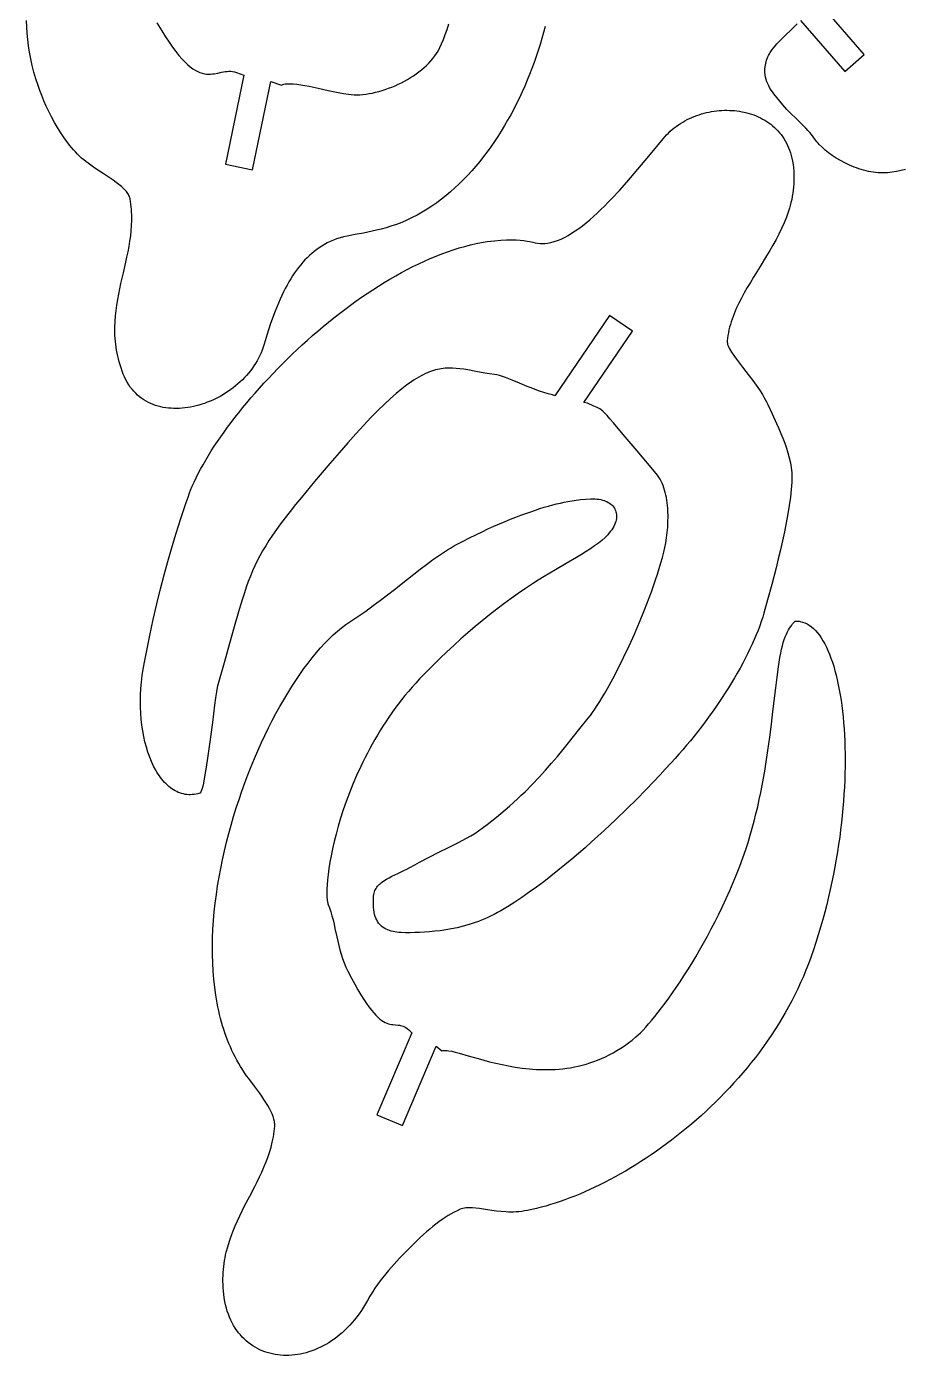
# Model space of a CAD drawing. Extents: x 0 to 377, y 0 to 143.
# Drawn here: x 7 to 58.2, y 0.4 to 78.1 of the extents above; entities that cross this region are included whole.
import ezdxf

# ---------------------------------------------------------------- set-up
doc = ezdxf.new("R2010")
doc.units = 0
doc.layers.get('0').update_dxf_attribs({"color": 1, "linetype": 'CONTINUOUS'})

msp = doc.modelspace()

# ---------------------------------------------------------------- linework, layer by layer
for points in [[(52.251, 78.474), (54.841, 75.489), (55.975, 76.474), (53.3, 79.556)], [(37.335, 78.123), (37.241, 77.771), (37.141, 77.419), (37.036, 77.068), (36.924, 76.716), (36.806, 76.366), (36.683, 76.017), (36.554, 75.668), (36.419, 75.322), (36.278, 74.977), (36.132, 74.635), (35.98, 74.295), (35.822, 73.958), (35.659, 73.624), (35.49, 73.293), (35.316, 72.966), (35.136, 72.642), (34.951, 72.323), (34.76, 72.009), (34.564, 71.699), (34.362, 71.394), (34.155, 71.094), (33.943, 70.801), (33.725, 70.513), (33.503, 70.231), (33.275, 69.956), (33.041, 69.687), (32.803, 69.426), (32.56, 69.172), (32.311, 68.925), (32.057, 68.687), (31.799, 68.457), (31.535, 68.235), (31.266, 68.022), (30.993, 67.818), (30.714, 67.624), (30.431, 67.439), (30.143, 67.264), (29.849, 67.099), (29.552, 66.945), (29.249, 66.802), (28.942, 66.67), (28.63, 66.549), (28.313, 66.44), (28.028, 66.353), (27.75, 66.276), (27.478, 66.209), (27.213, 66.149), (26.702, 66.047), (26.219, 65.957), (25.765, 65.867), (25.549, 65.818), (25.341, 65.764), (25.141, 65.704), (24.95, 65.636), (24.766, 65.559), (24.591, 65.47), (24.431, 65.379), (24.276, 65.283), (24.124, 65.182), (23.976, 65.076), (23.832, 64.966), (23.691, 64.85), (23.554, 64.729), (23.42, 64.603), (23.29, 64.471), (23.163, 64.333), (23.038, 64.189), (22.917, 64.039), (22.798, 63.883), (22.682, 63.721), (22.568, 63.552), (22.457, 63.377), (22.348, 63.195), (22.241, 63.005), (22.136, 62.809), (22.034, 62.605), (21.932, 62.394), (21.833, 62.176), (21.735, 61.949), (21.638, 61.715), (21.543, 61.473), (21.449, 61.222), (21.263, 60.696), (21.081, 60.135), (20.9, 59.539), (20.847, 59.37), (20.788, 59.204), (20.722, 59.042), (20.649, 58.882), (20.571, 58.725), (20.487, 58.572), (20.397, 58.421), (20.302, 58.274), (20.202, 58.13), (20.097, 57.99), (19.987, 57.853), (19.872, 57.72), (19.753, 57.591), (19.63, 57.465), (19.502, 57.343), (19.371, 57.225), (19.237, 57.111), (19.099, 57.001), (18.958, 56.896), (18.814, 56.795), (18.667, 56.698), (18.518, 56.605), (18.366, 56.517), (18.213, 56.434), (18.057, 56.355), (17.9, 56.281), (17.741, 56.212), (17.581, 56.148), (17.419, 56.088), (17.257, 56.034), (17.094, 55.985), (16.931, 55.941), (16.767, 55.903), (16.603, 55.87), (16.44, 55.842), (16.276, 55.821), (16.114, 55.804), (15.952, 55.794), (15.791, 55.789), (15.631, 55.79), (15.472, 55.797), (15.315, 55.81), (15.16, 55.83), (15.006, 55.855), (14.855, 55.887), (14.706, 55.925), (14.56, 55.97), (14.417, 56.021), (14.276, 56.079), (14.139, 56.144), (14.005, 56.215), (13.875, 56.293), (13.749, 56.379), (13.626, 56.471), (13.508, 56.57), (13.394, 56.677), (13.285, 56.791), (13.181, 56.912), (13.081, 57.041), (12.987, 57.177), (12.899, 57.321), (12.816, 57.472), (12.739, 57.631), (12.668, 57.798), (12.599, 57.977), (12.537, 58.155), (12.48, 58.332), (12.428, 58.508), (12.382, 58.683), (12.341, 58.856), (12.305, 59.029), (12.274, 59.201), (12.247, 59.371), (12.225, 59.541), (12.207, 59.71), (12.194, 59.878), (12.184, 60.046), (12.178, 60.212), (12.177, 60.543), (12.19, 60.87), (12.214, 61.195), (12.249, 61.518), (12.293, 61.838), (12.345, 62.156), (12.403, 62.471), (12.467, 62.785), (12.535, 63.098), (12.676, 63.719), (12.818, 64.337), (12.885, 64.644), (12.948, 64.952), (13.006, 65.259), (13.057, 65.566), (13.101, 65.874), (13.134, 66.182), (13.157, 66.49), (13.168, 66.8), (13.165, 67.11), (13.159, 67.266), (13.148, 67.422), (13.134, 67.578), (13.115, 67.735), (13.092, 67.892), (13.064, 68.05), (13.049, 68.113), (13.029, 68.175), (13.003, 68.237), (12.973, 68.297), (12.937, 68.357), (12.896, 68.417), (12.851, 68.476), (12.801, 68.535), (12.687, 68.652), (12.558, 68.769), (12.413, 68.887), (12.254, 69.006), (12.082, 69.128), (11.898, 69.254), (11.5, 69.518), (11.069, 69.805), (10.845, 69.96), (10.616, 70.123), (10.486, 70.22), (10.359, 70.323), (10.234, 70.432), (10.111, 70.545), (9.991, 70.664), (9.873, 70.787), (9.757, 70.914), (9.644, 71.046), (9.533, 71.181), (9.424, 71.319), (9.214, 71.605), (9.014, 71.902), (8.823, 72.207), (8.643, 72.517), (8.474, 72.832), (8.315, 73.148), (8.167, 73.463), (8.03, 73.775), (7.904, 74.082), (7.789, 74.382), (7.686, 74.672), (7.558, 75.067), (7.445, 75.459), (7.346, 75.847), (7.262, 76.232), (7.19, 76.613), (7.132, 76.991), (7.086, 77.366), (7.052, 77.738), (7.029, 78.106), (7.017, 78.472)], [(14.633, 78.337), (14.919, 77.873), (15.136, 77.521), (15.345, 77.202), (15.545, 76.914), (15.737, 76.656), (15.92, 76.426), (16.097, 76.223), (16.266, 76.046), (16.428, 75.893), (16.584, 75.762), (16.735, 75.651), (16.879, 75.56), (17.018, 75.487), (17.153, 75.43), (17.282, 75.388), (17.408, 75.36), (17.53, 75.343), (17.649, 75.336), (17.765, 75.338), (17.878, 75.347), (17.989, 75.362), (18.205, 75.402), (18.418, 75.447), (18.523, 75.468), (18.629, 75.485), (18.735, 75.497), (18.842, 75.503), (18.95, 75.501), (19.059, 75.489), (19.171, 75.467), (19.285, 75.432), (19.716, 75.275), (18.637, 70.072), (20.221, 69.743), (21.293, 74.911), (21.922, 74.699), (21.922, 74.699), (21.99, 74.724), (22.063, 74.744), (22.141, 74.759), (22.224, 74.769), (22.311, 74.776), (22.403, 74.778), (22.599, 74.771), (22.812, 74.75), (23.039, 74.718), (23.28, 74.676), (23.533, 74.626), (24.07, 74.509), (24.64, 74.382), (24.934, 74.319), (25.233, 74.26), (25.535, 74.206), (25.838, 74.158), (25.997, 74.14), (26.16, 74.13), (26.329, 74.128), (26.503, 74.134), (26.68, 74.148), (26.86, 74.169), (27.044, 74.197), (27.23, 74.232), (27.417, 74.274), (27.606, 74.323), (27.796, 74.378), (27.986, 74.44), (28.176, 74.507), (28.366, 74.58), (28.554, 74.659), (28.74, 74.744), (28.924, 74.834), (29.105, 74.929), (29.283, 75.029), (29.457, 75.133), (29.627, 75.242), (29.792, 75.356), (29.952, 75.474), (30.106, 75.595), (30.253, 75.72), (30.394, 75.849), (30.527, 75.982), (30.653, 76.117), (30.769, 76.255), (30.878, 76.397), (30.976, 76.541), (31.065, 76.687), (31.172, 76.888), (31.279, 77.116), (31.386, 77.37), (31.493, 77.65), (31.598, 77.953), (31.702, 78.281)], [(58.4, 69.76), (58.136, 69.699), (57.871, 69.646), (57.605, 69.604), (57.47, 69.587), (57.335, 69.574), (57.199, 69.566), (57.063, 69.562), (56.925, 69.563), (56.786, 69.569), (56.647, 69.58), (56.506, 69.597), (56.365, 69.62), (56.224, 69.647), (56.083, 69.679), (55.942, 69.715), (55.801, 69.756), (55.66, 69.801), (55.521, 69.85), (55.383, 69.903), (55.11, 70.018), (54.845, 70.145), (54.589, 70.282), (54.344, 70.428), (54.112, 70.581), (53.894, 70.738), (53.693, 70.899), (53.511, 71.061), (53.35, 71.222), (53.277, 71.302), (53.21, 71.381), (53.15, 71.46), (53.095, 71.537), (53.002, 71.669), (52.903, 71.798), (52.798, 71.924), (52.688, 72.048), (52.573, 72.171), (52.455, 72.292), (52.211, 72.533), (51.96, 72.774), (51.708, 73.02), (51.462, 73.272), (51.342, 73.403), (51.225, 73.536), (51.045, 73.747), (50.867, 73.961), (50.697, 74.18), (50.617, 74.292), (50.541, 74.406), (50.47, 74.523), (50.405, 74.643), (50.346, 74.767), (50.295, 74.894), (50.252, 75.025), (50.217, 75.161), (50.193, 75.301), (50.178, 75.446), (50.175, 75.556), (50.177, 75.662), (50.185, 75.766), (50.199, 75.868), (50.219, 75.966), (50.244, 76.063), (50.273, 76.157), (50.308, 76.25), (50.347, 76.34), (50.391, 76.429), (50.438, 76.517), (50.49, 76.603), (50.605, 76.771), (50.734, 76.937), (50.875, 77.099), (51.027, 77.261), (51.187, 77.424), (51.355, 77.587), (51.705, 77.924), (51.885, 78.1), (52.065, 78.283)]]:
    msp.add_lwpolyline(points)
for points in [[(37.755, 56.59), (37.497, 56.654), (37.242, 56.728), (36.991, 56.809), (36.745, 56.896), (36.505, 56.986), (36.27, 57.08), (35.819, 57.267), (35.399, 57.444), (35.201, 57.524), (35.013, 57.597), (34.834, 57.66), (34.666, 57.713), (34.508, 57.752), (34.362, 57.778), (34.072, 57.818), (33.795, 57.862), (33.278, 57.955), (32.799, 58.042), (32.57, 58.079), (32.346, 58.11), (32.127, 58.133), (31.909, 58.146), (31.692, 58.148), (31.475, 58.137), (31.366, 58.126), (31.256, 58.111), (31.145, 58.091), (31.033, 58.068), (30.919, 58.04), (30.805, 58.007), (30.688, 57.97), (30.57, 57.927), (30.45, 57.879), (30.328, 57.825), (30.203, 57.765), (30.076, 57.7), (29.946, 57.628), (29.813, 57.55), (29.678, 57.465), (29.538, 57.373), (29.396, 57.275), (29.25, 57.169), (28.946, 56.934), (28.625, 56.668), (28.286, 56.369), (27.928, 56.034), (27.548, 55.663), (27.146, 55.254), (26.72, 54.805), (26.269, 54.314), (25.791, 53.78), (25.284, 53.201), (24.747, 52.576), (23.855, 51.519), (23.086, 50.592), (22.744, 50.17), (22.428, 49.773), (22.137, 49.398), (21.868, 49.042), (21.621, 48.703), (21.394, 48.379), (21.185, 48.066), (20.992, 47.762), (20.815, 47.464), (20.65, 47.171), (20.498, 46.879), (20.356, 46.586), (20.223, 46.289), (20.097, 45.986), (19.976, 45.674), (19.86, 45.35), (19.745, 45.012), (19.632, 44.658), (19.518, 44.285), (19.401, 43.89), (19.155, 43.024), (18.88, 42.04), (18.563, 40.918), (18.194, 39.637), (18.178, 39.573), (18.159, 39.479), (18.117, 39.216), (18.066, 38.863), (18.009, 38.435), (17.878, 37.423), (17.732, 36.305), (17.655, 35.745), (17.577, 35.207), (17.5, 34.705), (17.423, 34.255), (17.349, 33.874), (17.313, 33.714), (17.277, 33.577), (17.243, 33.465), (17.209, 33.379), (17.177, 33.323), (17.162, 33.306), (17.146, 33.298), (17.034, 33.266), (16.923, 33.241), (16.813, 33.223), (16.704, 33.211), (16.597, 33.206), (16.491, 33.208), (16.386, 33.215), (16.283, 33.229), (16.181, 33.249), (16.081, 33.275), (15.983, 33.307), (15.885, 33.345), (15.79, 33.388), (15.696, 33.437), (15.604, 33.491), (15.513, 33.55), (15.424, 33.615), (15.337, 33.685), (15.252, 33.76), (15.169, 33.84), (15.087, 33.924), (15.007, 34.013), (14.93, 34.107), (14.854, 34.205), (14.78, 34.308), (14.708, 34.415), (14.639, 34.526), (14.571, 34.641), (14.443, 34.882), (14.323, 35.139), (14.213, 35.409), (14.111, 35.692), (14.02, 35.988), (13.938, 36.294), (13.867, 36.612), (13.806, 36.938), (13.756, 37.274), (13.717, 37.617), (13.689, 37.968), (13.673, 38.324), (13.669, 38.686), (13.677, 39.052), (13.697, 39.421), (13.73, 39.793), (13.776, 40.167), (13.836, 40.542), (13.926, 41.045), (14.02, 41.541), (14.118, 42.032), (14.217, 42.515), (14.424, 43.46), (14.636, 44.37), (14.851, 45.241), (15.067, 46.069), (15.281, 46.85), (15.489, 47.579), (15.688, 48.251), (15.877, 48.863), (16.05, 49.409), (16.207, 49.885), (16.344, 50.287), (16.457, 50.61), (16.544, 50.85), (16.603, 51.003), (16.703, 51.241), (16.811, 51.485), (16.929, 51.733), (17.056, 51.986), (17.191, 52.242), (17.334, 52.502), (17.486, 52.766), (17.646, 53.033), (17.814, 53.303), (17.989, 53.576), (18.172, 53.852), (18.362, 54.129), (18.559, 54.409), (18.764, 54.691), (18.975, 54.974), (19.193, 55.258), (19.417, 55.543), (19.647, 55.829), (19.884, 56.116), (20.126, 56.403), (20.375, 56.69), (20.628, 56.977), (20.888, 57.263), (21.152, 57.549), (21.421, 57.834), (21.695, 58.117), (21.974, 58.4), (22.258, 58.68), (22.545, 58.958), (22.837, 59.235), (23.133, 59.508), (23.432, 59.78), (23.735, 60.048), (24.042, 60.313), (24.352, 60.574), (24.665, 60.832), (24.98, 61.086), (25.299, 61.336), (25.62, 61.581), (25.943, 61.822), (26.268, 62.057), (26.596, 62.288), (26.925, 62.513), (27.256, 62.732), (27.588, 62.945), (27.922, 63.153), (28.256, 63.354), (28.592, 63.548), (28.928, 63.735), (29.265, 63.915), (29.602, 64.088), (29.94, 64.253), (30.277, 64.41), (30.615, 64.559), (30.952, 64.699), (31.288, 64.831), (31.624, 64.954), (31.959, 65.067), (32.293, 65.172), (32.626, 65.266), (32.957, 65.351), (33.287, 65.425), (33.615, 65.49), (33.941, 65.543), (34.358, 65.598), (34.732, 65.633), (35.066, 65.652), (35.364, 65.656), (35.629, 65.648), (35.866, 65.63), (36.078, 65.605), (36.269, 65.576), (36.441, 65.543), (36.6, 65.511), (36.748, 65.481), (36.889, 65.455), (37.028, 65.437), (37.166, 65.428), (37.309, 65.43), (37.46, 65.447), (37.558, 65.465), (37.656, 65.486), (37.855, 65.541), (38.055, 65.611), (38.258, 65.695), (38.462, 65.794), (38.668, 65.905), (38.876, 66.03), (39.085, 66.166), (39.296, 66.314), (39.508, 66.473), (39.721, 66.643), (39.935, 66.822), (40.149, 67.01), (40.365, 67.207), (40.581, 67.412), (40.798, 67.625), (41.015, 67.844), (41.232, 68.07), (41.666, 68.538), (42.1, 69.024), (42.532, 69.523), (42.962, 70.031), (43.388, 70.542), (44.224, 71.559), (44.323, 71.674), (44.426, 71.786), (44.532, 71.894), (44.642, 71.997), (44.756, 72.096), (44.873, 72.192), (44.993, 72.283), (45.116, 72.37), (45.241, 72.453), (45.37, 72.531), (45.501, 72.606), (45.634, 72.676), (45.769, 72.742), (45.907, 72.804), (46.046, 72.862), (46.187, 72.915), (46.329, 72.965), (46.473, 73.009), (46.618, 73.05), (46.764, 73.087), (46.911, 73.119), (47.058, 73.146), (47.207, 73.17), (47.355, 73.189), (47.504, 73.204), (47.653, 73.214), (47.802, 73.22), (47.95, 73.222), (48.099, 73.219), (48.246, 73.212), (48.393, 73.201), (48.539, 73.185), (48.684, 73.164), (48.828, 73.139), (48.97, 73.11), (49.111, 73.076), (49.25, 73.038), (49.388, 72.995), (49.523, 72.947), (49.656, 72.896), (49.787, 72.839), (49.915, 72.778), (50.041, 72.712), (50.164, 72.642), (50.284, 72.567), (50.4, 72.488), (50.514, 72.404), (50.624, 72.315), (50.73, 72.222), (50.833, 72.124), (50.932, 72.021), (51.026, 71.913), (51.117, 71.801), (51.203, 71.685), (51.284, 71.563), (51.361, 71.437), (51.432, 71.306), (51.499, 71.17), (51.56, 71.029), (51.616, 70.884), (51.667, 70.734), (51.712, 70.579), (51.751, 70.419), (51.784, 70.254), (51.816, 70.058), (51.84, 69.863), (51.858, 69.67), (51.869, 69.48), (51.873, 69.29), (51.871, 69.103), (51.863, 68.918), (51.849, 68.734), (51.829, 68.552), (51.804, 68.371), (51.774, 68.192), (51.738, 68.014), (51.698, 67.838), (51.653, 67.663), (51.603, 67.49), (51.549, 67.318), (51.491, 67.147), (51.43, 66.978), (51.295, 66.642), (51.148, 66.311), (50.99, 65.984), (50.822, 65.66), (50.645, 65.34), (50.463, 65.023), (50.275, 64.708), (49.893, 64.086), (49.511, 63.469), (49.324, 63.162), (49.143, 62.856), (48.968, 62.549), (48.802, 62.243), (48.645, 61.936), (48.5, 61.627), (48.369, 61.318), (48.309, 61.163), (48.252, 61.007), (48.2, 60.851), (48.153, 60.694), (48.109, 60.536), (48.071, 60.378), (48.037, 60.22), (48.009, 60.06), (47.986, 59.9), (47.969, 59.739), (47.968, 59.672), (47.977, 59.6), (47.996, 59.524), (48.024, 59.444), (48.06, 59.359), (48.104, 59.271), (48.155, 59.178), (48.213, 59.082), (48.349, 58.879), (48.505, 58.662), (48.679, 58.434), (48.865, 58.195), (49.261, 57.688), (49.463, 57.423), (49.661, 57.152), (49.851, 56.876), (50.03, 56.597), (50.113, 56.456), (50.193, 56.314), (50.267, 56.172), (50.336, 56.03), (50.599, 55.469), (50.86, 54.903), (50.987, 54.619), (51.109, 54.333), (51.225, 54.048), (51.333, 53.761), (51.433, 53.475), (51.521, 53.188), (51.598, 52.901), (51.661, 52.615), (51.687, 52.472), (51.71, 52.329), (51.728, 52.186), (51.741, 52.043), (51.751, 51.901), (51.755, 51.759), (51.755, 51.616), (51.75, 51.475), (51.736, 51.266), (51.717, 51.05), (51.666, 50.596), (51.598, 50.118), (51.516, 49.62), (51.421, 49.107), (51.315, 48.583), (51.201, 48.054), (51.081, 47.524), (50.955, 46.998), (50.828, 46.481), (50.572, 45.493), (50.33, 44.596), (50.117, 43.83), (50.044, 43.582), (49.962, 43.329), (49.871, 43.072), (49.773, 42.81), (49.666, 42.545), (49.552, 42.275), (49.43, 42.003), (49.301, 41.728), (49.165, 41.45), (49.023, 41.17), (48.874, 40.888), (48.718, 40.604), (48.557, 40.319), (48.39, 40.033), (48.218, 39.746), (48.04, 39.459), (47.858, 39.171), (47.671, 38.884), (47.479, 38.598), (47.283, 38.312), (47.083, 38.028), (46.88, 37.745), (46.673, 37.464), (46.462, 37.185), (46.249, 36.909), (46.033, 36.635), (45.815, 36.365), (45.594, 36.098), (45.372, 35.835), (45.147, 35.576), (44.922, 35.321), (44.695, 35.071), (44.349, 34.694), (44.044, 34.367), (43.661, 33.962), (43.204, 33.488), (42.681, 32.955), (42.096, 32.374), (41.458, 31.756), (40.77, 31.109), (40.41, 30.778), (40.041, 30.444), (39.662, 30.108), (39.275, 29.771), (38.88, 29.435), (38.479, 29.101), (38.072, 28.769), (37.659, 28.443), (37.243, 28.121), (36.822, 27.807), (36.399, 27.501), (35.973, 27.204), (35.547, 26.918), (35.119, 26.644), (34.927, 26.527), (34.735, 26.416), (34.545, 26.311), (34.356, 26.212), (34.167, 26.119), (33.98, 26.032), (33.795, 25.95), (33.61, 25.874), (33.427, 25.803), (33.245, 25.737), (33.065, 25.675), (32.886, 25.618), (32.534, 25.517), (32.188, 25.432), (31.849, 25.361), (31.518, 25.304), (31.195, 25.258), (30.881, 25.221), (30.575, 25.193), (30.279, 25.173), (29.993, 25.157), (29.717, 25.145), (29.431, 25.138), (29.16, 25.138), (28.903, 25.148), (28.78, 25.158), (28.661, 25.171), (28.546, 25.189), (28.436, 25.21), (28.329, 25.235), (28.228, 25.265), (28.13, 25.3), (28.038, 25.34), (27.95, 25.386), (27.867, 25.437), (27.79, 25.495), (27.717, 25.559), (27.65, 25.629), (27.588, 25.706), (27.531, 25.791), (27.48, 25.883), (27.435, 25.983), (27.396, 26.091), (27.362, 26.208), (27.335, 26.333), (27.313, 26.467), (27.298, 26.61), (27.29, 26.763), (27.288, 26.926), (27.292, 27.098), (27.304, 27.282), (27.314, 27.366), (27.329, 27.447), (27.351, 27.523), (27.378, 27.597), (27.41, 27.666), (27.447, 27.733), (27.489, 27.797), (27.536, 27.858), (27.587, 27.916), (27.642, 27.972), (27.7, 28.025), (27.763, 28.077), (27.898, 28.175), (28.045, 28.266), (28.202, 28.353), (28.367, 28.437), (28.713, 28.601), (29.07, 28.77), (29.248, 28.86), (29.423, 28.956), (29.703, 29.113), (29.985, 29.265), (30.555, 29.558), (31.123, 29.84), (31.681, 30.115), (32.221, 30.388), (32.481, 30.525), (32.734, 30.664), (32.977, 30.804), (33.211, 30.947), (33.434, 31.093), (33.644, 31.242), (33.93, 31.457), (34.207, 31.672), (34.476, 31.887), (34.737, 32.102), (34.99, 32.316), (35.236, 32.531), (35.475, 32.745), (35.707, 32.958), (35.933, 33.171), (36.152, 33.384), (36.573, 33.806), (36.97, 34.224), (37.347, 34.638), (37.705, 35.047), (38.047, 35.449), (38.373, 35.844), (38.686, 36.231), (39.282, 36.979), (39.849, 37.687), (39.972, 37.844), (40.101, 38.02), (40.236, 38.213), (40.374, 38.423), (40.517, 38.649), (40.664, 38.889), (40.814, 39.143), (40.966, 39.41), (41.278, 39.979), (41.596, 40.589), (41.915, 41.234), (42.233, 41.905), (42.545, 42.597), (42.848, 43.301), (43.138, 44.011), (43.277, 44.365), (43.411, 44.719), (43.541, 45.07), (43.665, 45.419), (43.783, 45.763), (43.894, 46.103), (43.999, 46.437), (44.096, 46.765), (44.186, 47.085), (44.267, 47.396), (44.327, 47.656), (44.38, 47.934), (44.426, 48.226), (44.463, 48.529), (44.491, 48.841), (44.507, 49.158), (44.511, 49.478), (44.503, 49.797), (44.493, 49.956), (44.479, 50.113), (44.462, 50.269), (44.441, 50.423), (44.415, 50.575), (44.385, 50.724), (44.351, 50.869), (44.312, 51.012), (44.269, 51.151), (44.22, 51.285), (44.167, 51.415), (44.108, 51.54), (44.044, 51.66), (43.975, 51.774), (43.9, 51.882), (43.82, 51.984), (42.705, 53.305), (41.893, 54.27), (41.326, 54.94), (41.117, 55.182), (40.948, 55.373), (40.812, 55.519), (40.701, 55.629), (40.609, 55.709), (40.529, 55.768), (40.453, 55.812), (40.374, 55.848), (40.18, 55.93), (39.81, 56.091), (39.594, 56.135), (42.424, 60.313), (41.085, 61.221), (37.899, 56.518), (37.755, 56.59)], [(31.289, 18.231), (31.338, 18.244), (31.394, 18.253), (31.457, 18.256), (31.526, 18.255), (31.602, 18.248), (31.684, 18.238), (31.866, 18.204), (32.072, 18.157), (32.3, 18.097), (32.82, 17.948), (33.417, 17.775), (33.742, 17.685), (34.082, 17.595), (34.438, 17.507), (34.808, 17.424), (35.19, 17.347), (35.584, 17.279), (35.99, 17.221), (36.404, 17.176), (36.615, 17.159), (36.828, 17.146), (37.042, 17.137), (37.259, 17.132), (37.476, 17.132), (37.696, 17.138), (37.917, 17.148), (38.139, 17.164), (38.362, 17.186), (38.586, 17.214), (38.811, 17.248), (39.036, 17.289), (39.262, 17.336), (39.489, 17.391), (39.716, 17.453), (39.943, 17.522), (40.17, 17.6), (40.397, 17.685), (40.623, 17.779), (40.85, 17.882), (41.075, 17.993), (41.301, 18.114), (41.525, 18.244), (41.748, 18.384), (41.971, 18.533), (42.192, 18.693), (42.412, 18.864), (42.631, 19.045), (42.759, 19.16), (42.898, 19.294), (43.049, 19.448), (43.209, 19.621), (43.378, 19.812), (43.556, 20.021), (43.742, 20.247), (43.936, 20.489), (44.136, 20.748), (44.342, 21.023), (44.553, 21.312), (44.769, 21.617), (44.989, 21.935), (45.213, 22.267), (45.439, 22.613), (45.667, 22.971), (45.896, 23.341), (46.126, 23.723), (46.357, 24.116), (46.586, 24.519), (46.814, 24.933), (47.041, 25.356), (47.265, 25.789), (47.485, 26.23), (47.702, 26.679), (47.914, 27.135), (48.12, 27.599), (48.321, 28.069), (48.516, 28.546), (48.703, 29.027), (48.882, 29.514), (49.052, 30.006), (49.187, 30.419), (49.314, 30.834), (49.433, 31.251), (49.546, 31.669), (49.651, 32.087), (49.75, 32.505), (49.843, 32.923), (49.93, 33.34), (50.012, 33.755), (50.089, 34.168), (50.16, 34.579), (50.228, 34.986), (50.35, 35.791), (50.459, 36.576), (50.556, 37.34), (50.645, 38.076), (50.807, 39.454), (50.886, 40.087), (50.967, 40.677), (51.053, 41.22), (51.098, 41.473), (51.145, 41.712), (51.192, 41.913), (51.245, 42.101), (51.302, 42.276), (51.363, 42.437), (51.426, 42.585), (51.491, 42.72), (51.555, 42.842), (51.619, 42.951), (51.68, 43.046), (51.738, 43.129), (51.792, 43.2), (51.84, 43.257), (51.914, 43.333), (51.939, 43.352), (51.953, 43.359), (52.025, 43.358), (52.096, 43.354), (52.166, 43.346), (52.236, 43.335), (52.373, 43.3), (52.507, 43.252), (52.637, 43.188), (52.765, 43.111), (52.89, 43.021), (53.011, 42.917), (53.129, 42.799), (53.244, 42.669), (53.355, 42.526), (53.462, 42.371), (53.567, 42.203), (53.667, 42.024), (53.764, 41.833), (53.858, 41.631), (53.947, 41.417), (54.033, 41.193), (54.115, 40.958), (54.193, 40.713), (54.267, 40.458), (54.336, 40.193), (54.402, 39.919), (54.464, 39.635), (54.521, 39.342), (54.574, 39.041), (54.623, 38.731), (54.667, 38.413), (54.707, 38.087), (54.743, 37.753), (54.774, 37.412), (54.8, 37.063), (54.821, 36.708), (54.838, 36.346), (54.85, 35.978), (54.857, 35.604), (54.86, 35.223), (54.857, 34.837), (54.849, 34.446), (54.836, 34.05), (54.818, 33.649), (54.795, 33.243), (54.767, 32.833), (54.733, 32.419), (54.694, 32.001), (54.65, 31.58), (54.6, 31.155), (54.544, 30.728), (54.483, 30.298), (54.416, 29.865), (54.344, 29.43), (54.265, 28.993), (54.181, 28.554), (54.091, 28.114), (53.995, 27.673), (53.893, 27.231), (53.785, 26.789), (53.671, 26.346), (53.551, 25.902), (53.424, 25.459), (53.291, 25.017), (53.152, 24.575), (53.006, 24.134), (52.854, 23.694), (52.718, 23.321), (52.574, 22.951), (52.422, 22.585), (52.263, 22.222), (52.097, 21.863), (51.924, 21.507), (51.745, 21.155), (51.558, 20.807), (51.366, 20.463), (51.167, 20.122), (50.962, 19.785), (50.752, 19.453), (50.536, 19.124), (50.314, 18.799), (50.087, 18.479), (49.855, 18.162), (49.618, 17.85), (49.376, 17.542), (49.13, 17.239), (48.879, 16.94), (48.625, 16.645), (48.366, 16.354), (48.103, 16.069), (47.837, 15.787), (47.567, 15.511), (47.294, 15.239), (47.018, 14.972), (46.739, 14.709), (46.457, 14.452), (46.173, 14.199), (45.886, 13.952), (45.597, 13.709), (45.306, 13.471), (45.014, 13.239), (44.719, 13.011), (44.424, 12.789), (44.127, 12.572), (43.828, 12.361), (43.529, 12.155), (43.23, 11.954), (42.929, 11.758), (42.628, 11.569), (42.328, 11.385), (42.027, 11.206), (41.726, 11.033), (41.426, 10.866), (41.126, 10.705), (40.827, 10.549), (40.528, 10.4), (40.231, 10.256), (39.935, 10.118), (39.641, 9.987), (39.348, 9.861), (39.057, 9.742), (38.768, 9.629), (38.482, 9.522), (38.197, 9.422), (37.915, 9.328), (37.636, 9.24), (37.36, 9.159), (37.087, 9.084), (36.817, 9.016), (36.551, 8.954), (36.288, 8.9), (36.12, 8.869), (35.956, 8.846), (35.795, 8.828), (35.636, 8.815), (35.481, 8.808), (35.329, 8.805), (35.179, 8.806), (35.033, 8.811), (34.749, 8.83), (34.477, 8.859), (34.216, 8.895), (33.966, 8.934), (33.5, 9.009), (33.283, 9.038), (33.077, 9.057), (32.978, 9.062), (32.882, 9.063), (32.788, 9.06), (32.697, 9.052), (32.608, 9.039), (32.522, 9.021), (32.438, 8.996), (32.357, 8.966), (32.181, 8.887), (32.005, 8.8), (31.829, 8.705), (31.653, 8.601), (31.476, 8.489), (31.299, 8.369), (31.121, 8.241), (30.943, 8.105), (30.763, 7.962), (30.582, 7.811), (30.4, 7.653), (30.216, 7.487), (30.031, 7.315), (29.843, 7.135), (29.462, 6.756), (29.147, 6.435), (28.824, 6.102), (28.496, 5.751), (28.332, 5.569), (28.168, 5.382), (28.006, 5.188), (27.845, 4.989), (27.687, 4.783), (27.531, 4.571), (27.379, 4.351), (27.231, 4.124), (27.088, 3.888), (26.95, 3.644), (26.833, 3.438), (26.712, 3.239), (26.587, 3.046), (26.458, 2.861), (26.326, 2.682), (26.19, 2.511), (26.051, 2.346), (25.909, 2.188), (25.763, 2.036), (25.615, 1.892), (25.465, 1.755), (25.312, 1.624), (25.157, 1.5), (25, 1.383), (24.841, 1.273), (24.68, 1.169), (24.518, 1.072), (24.354, 0.982), (24.189, 0.899), (24.024, 0.823), (23.857, 0.753), (23.691, 0.69), (23.523, 0.634), (23.356, 0.584), (23.188, 0.541), (23.02, 0.505), (22.853, 0.476), (22.687, 0.453), (22.521, 0.437), (22.355, 0.427), (22.191, 0.425), (22.028, 0.428), (21.867, 0.439), (21.707, 0.456), (21.549, 0.48), (21.393, 0.51), (21.239, 0.547), (21.087, 0.59), (20.937, 0.64), (20.791, 0.697), (20.647, 0.76), (20.506, 0.83), (20.369, 0.906), (20.235, 0.989), (20.104, 1.078), (19.977, 1.174), (19.854, 1.276), (19.735, 1.385), (19.621, 1.5), (19.511, 1.622), (19.405, 1.75), (19.305, 1.885), (19.209, 2.026), (19.119, 2.174), (19.034, 2.327), (18.955, 2.488), (18.881, 2.655), (18.813, 2.828), (18.751, 3.007), (18.696, 3.193), (18.647, 3.386), (18.605, 3.585), (18.569, 3.79), (18.541, 4.001), (18.521, 4.191), (18.507, 4.379), (18.498, 4.565), (18.493, 4.748), (18.494, 4.929), (18.499, 5.107), (18.509, 5.283), (18.523, 5.457), (18.541, 5.629), (18.563, 5.799), (18.589, 5.968), (18.619, 6.134), (18.653, 6.298), (18.689, 6.461), (18.773, 6.781), (18.868, 7.096), (18.974, 7.404), (19.089, 7.708), (19.213, 8.007), (19.343, 8.302), (19.479, 8.593), (19.62, 8.881), (19.764, 9.167), (20.057, 9.733), (20.349, 10.296), (20.491, 10.577), (20.629, 10.859), (20.762, 11.142), (20.888, 11.427), (21.007, 11.713), (21.117, 12.003), (21.216, 12.296), (21.304, 12.593), (21.38, 12.894), (21.413, 13.047), (21.442, 13.2), (21.467, 13.355), (21.489, 13.512), (21.506, 13.67), (21.519, 13.829), (21.521, 13.894), (21.52, 13.961), (21.514, 14.029), (21.505, 14.098), (21.474, 14.24), (21.429, 14.387), (21.37, 14.54), (21.298, 14.699), (21.214, 14.863), (21.118, 15.032), (21.011, 15.208), (20.893, 15.389), (20.766, 15.577), (20.629, 15.77), (20.332, 16.176), (20.008, 16.608), (19.881, 16.78), (19.759, 16.954), (19.642, 17.132), (19.528, 17.313), (19.418, 17.497), (19.313, 17.684), (19.212, 17.873), (19.114, 18.066), (19.021, 18.261), (18.932, 18.459), (18.846, 18.66), (18.765, 18.863), (18.687, 19.069), (18.613, 19.277), (18.543, 19.487), (18.477, 19.7), (18.414, 19.915), (18.355, 20.132), (18.3, 20.352), (18.248, 20.573), (18.2, 20.797), (18.155, 21.022), (18.076, 21.479), (18.011, 21.943), (17.959, 22.413), (17.92, 22.889), (17.894, 23.371), (17.88, 23.858), (17.879, 24.35), (17.889, 24.845), (17.911, 25.344), (17.945, 25.847), (17.989, 26.351), (18.044, 26.858), (18.11, 27.367), (18.185, 27.877), (18.271, 28.387), (18.366, 28.897), (18.47, 29.407), (18.583, 29.916), (18.705, 30.424), (18.835, 30.93), (18.973, 31.434), (19.12, 31.934), (19.273, 32.431), (19.434, 32.925), (19.602, 33.414), (19.776, 33.898), (19.957, 34.377), (20.143, 34.85), (20.336, 35.316), (20.534, 35.776), (20.737, 36.229), (20.945, 36.673), (21.157, 37.11), (21.374, 37.537), (21.595, 37.955), (21.819, 38.363), (22.047, 38.761), (22.278, 39.148), (22.512, 39.524), (22.748, 39.888), (22.987, 40.24), (23.227, 40.579), (23.469, 40.904), (23.713, 41.216), (23.957, 41.514), (24.202, 41.796), (24.448, 42.064), (24.694, 42.316), (24.94, 42.551), (25.185, 42.769), (25.43, 42.971), (25.674, 43.154), (25.916, 43.32), (26.386, 43.63), (26.84, 43.945), (27.279, 44.261), (27.704, 44.578), (28.117, 44.894), (28.518, 45.206), (29.291, 45.817), (30.032, 46.397), (30.393, 46.672), (30.75, 46.934), (31.103, 47.182), (31.454, 47.415), (31.628, 47.525), (31.803, 47.63), (31.978, 47.731), (32.152, 47.826), (32.536, 48.029), (32.912, 48.221), (33.279, 48.404), (33.637, 48.578), (33.987, 48.742), (34.329, 48.898), (34.662, 49.045), (34.987, 49.183), (35.303, 49.313), (35.61, 49.435), (35.91, 49.55), (36.201, 49.656), (36.483, 49.755), (36.757, 49.847), (37.022, 49.932), (37.28, 50.01), (37.528, 50.081), (37.769, 50.146), (38, 50.204), (38.224, 50.257), (38.439, 50.304), (38.645, 50.345), (39.033, 50.412), (39.388, 50.459), (39.709, 50.488), (39.996, 50.5), (40.25, 50.498), (40.364, 50.491), (40.472, 50.478), (40.576, 50.46), (40.675, 50.437), (40.769, 50.409), (40.858, 50.377), (40.942, 50.34), (41.021, 50.298), (41.094, 50.253), (41.161, 50.203), (41.223, 50.149), (41.279, 50.092), (41.329, 50.031), (41.372, 49.966), (41.41, 49.899), (41.442, 49.828), (41.467, 49.754), (41.485, 49.678), (41.497, 49.599), (41.502, 49.518), (41.5, 49.434), (41.492, 49.348), (41.476, 49.26), (41.453, 49.171), (41.422, 49.08), (41.384, 48.987), (41.339, 48.893), (41.286, 48.798), (41.224, 48.702), (41.156, 48.606), (41.078, 48.508), (40.993, 48.41), (40.914, 48.327), (40.829, 48.243), (40.644, 48.078), (40.439, 47.913), (40.216, 47.749), (39.976, 47.584), (39.72, 47.419), (39.449, 47.251), (39.166, 47.081), (38.566, 46.73), (37.929, 46.359), (37.6, 46.165), (37.266, 45.964), (36.928, 45.755), (36.588, 45.538), (36.173, 45.263), (35.755, 44.976), (35.336, 44.678), (34.915, 44.369), (34.494, 44.05), (34.073, 43.72), (33.652, 43.381), (33.233, 43.033), (32.815, 42.676), (32.4, 42.311), (31.988, 41.939), (31.579, 41.559), (31.175, 41.172), (30.775, 40.779), (30.38, 40.38), (29.992, 39.976), (29.769, 39.737), (29.553, 39.494), (29.341, 39.249), (29.135, 39.002), (28.935, 38.752), (28.74, 38.5), (28.551, 38.246), (28.366, 37.99), (28.187, 37.733), (28.013, 37.475), (27.845, 37.215), (27.681, 36.954), (27.522, 36.693), (27.368, 36.431), (27.219, 36.169), (27.075, 35.906), (26.936, 35.643), (26.801, 35.381), (26.671, 35.119), (26.546, 34.858), (26.308, 34.337), (26.088, 33.822), (25.885, 33.312), (25.699, 32.81), (25.528, 32.317), (25.374, 31.835), (25.234, 31.365), (25.109, 30.909), (24.999, 30.469), (24.902, 30.045), (24.818, 29.639), (24.747, 29.254), (24.688, 28.89), (24.641, 28.548), (24.606, 28.232), (24.581, 27.941), (24.566, 27.678), (24.562, 27.444), (24.566, 27.241), (24.58, 27.07), (24.602, 26.933), (24.616, 26.877), (24.632, 26.83), (24.719, 26.599), (24.796, 26.363), (24.865, 26.124), (24.928, 25.882), (24.986, 25.638), (25.041, 25.391), (25.149, 24.893), (25.205, 24.641), (25.265, 24.389), (25.331, 24.137), (25.403, 23.884), (25.485, 23.632), (25.577, 23.381), (25.682, 23.13), (25.8, 22.881), (26.004, 22.487), (26.198, 22.127), (26.383, 21.801), (26.558, 21.506), (26.723, 21.242), (26.881, 21.005), (27.03, 20.796), (27.172, 20.612), (27.306, 20.451), (27.433, 20.312), (27.554, 20.193), (27.669, 20.093), (27.778, 20.01), (27.882, 19.942), (27.982, 19.888), (28.077, 19.845), (28.168, 19.813), (28.256, 19.79), (28.34, 19.774), (28.422, 19.763), (28.58, 19.751), (28.732, 19.741), (28.806, 19.732), (28.881, 19.719), (28.956, 19.7), (29.032, 19.674), (29.109, 19.638), (29.188, 19.591), (29.268, 19.531), (29.351, 19.457), (29.537, 19.277), (27.495, 14.498), (28.983, 13.863), (30.964, 18.499), (31.289, 18.231)]]:
    msp.add_lwpolyline(points, close=True)

doc.saveas('drawing.dxf')
